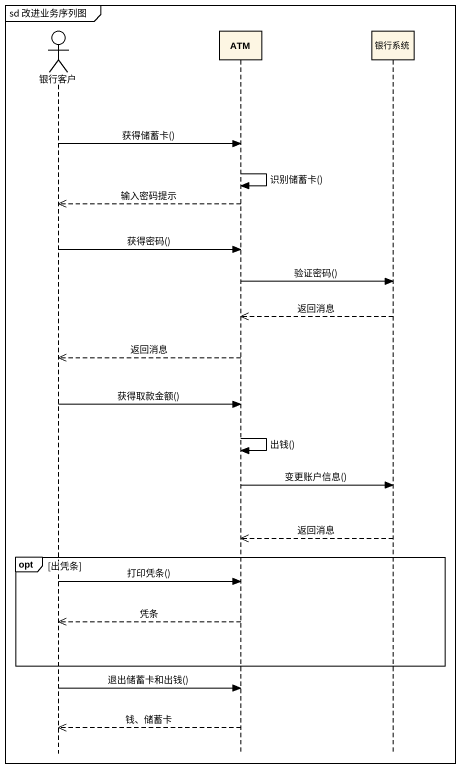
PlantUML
@startuml
mainframe sd 改进业务序列图
hide footbox
actor 银行客户
participant ATM
participant 银行系统

银行客户 -> ATM : 获得储蓄卡()
ATM -> ATM : 识别储蓄卡()
ATM -->> 银行客户 : 输入密码提示
银行客户 -> ATM : 获得密码()
ATM -> 银行系统 : 验证密码()
银行系统 -->> ATM : 返回消息
ATM -->> 银行客户 : 返回消息
银行客户 -> ATM : 获得取款金额()
ATM -> ATM : 出钱()
ATM -> 银行系统 : 变更账户信息()
银行系统 -->> ATM : 返回消息
opt 出凭条
  银行客户 -> ATM : 打印凭条()
  ATM -->> 银行客户 : 凭条
end
银行客户 -> ATM : 退出储蓄卡和出钱()
ATM -->> 银行客户 : 钱、储蓄卡
@enduml
